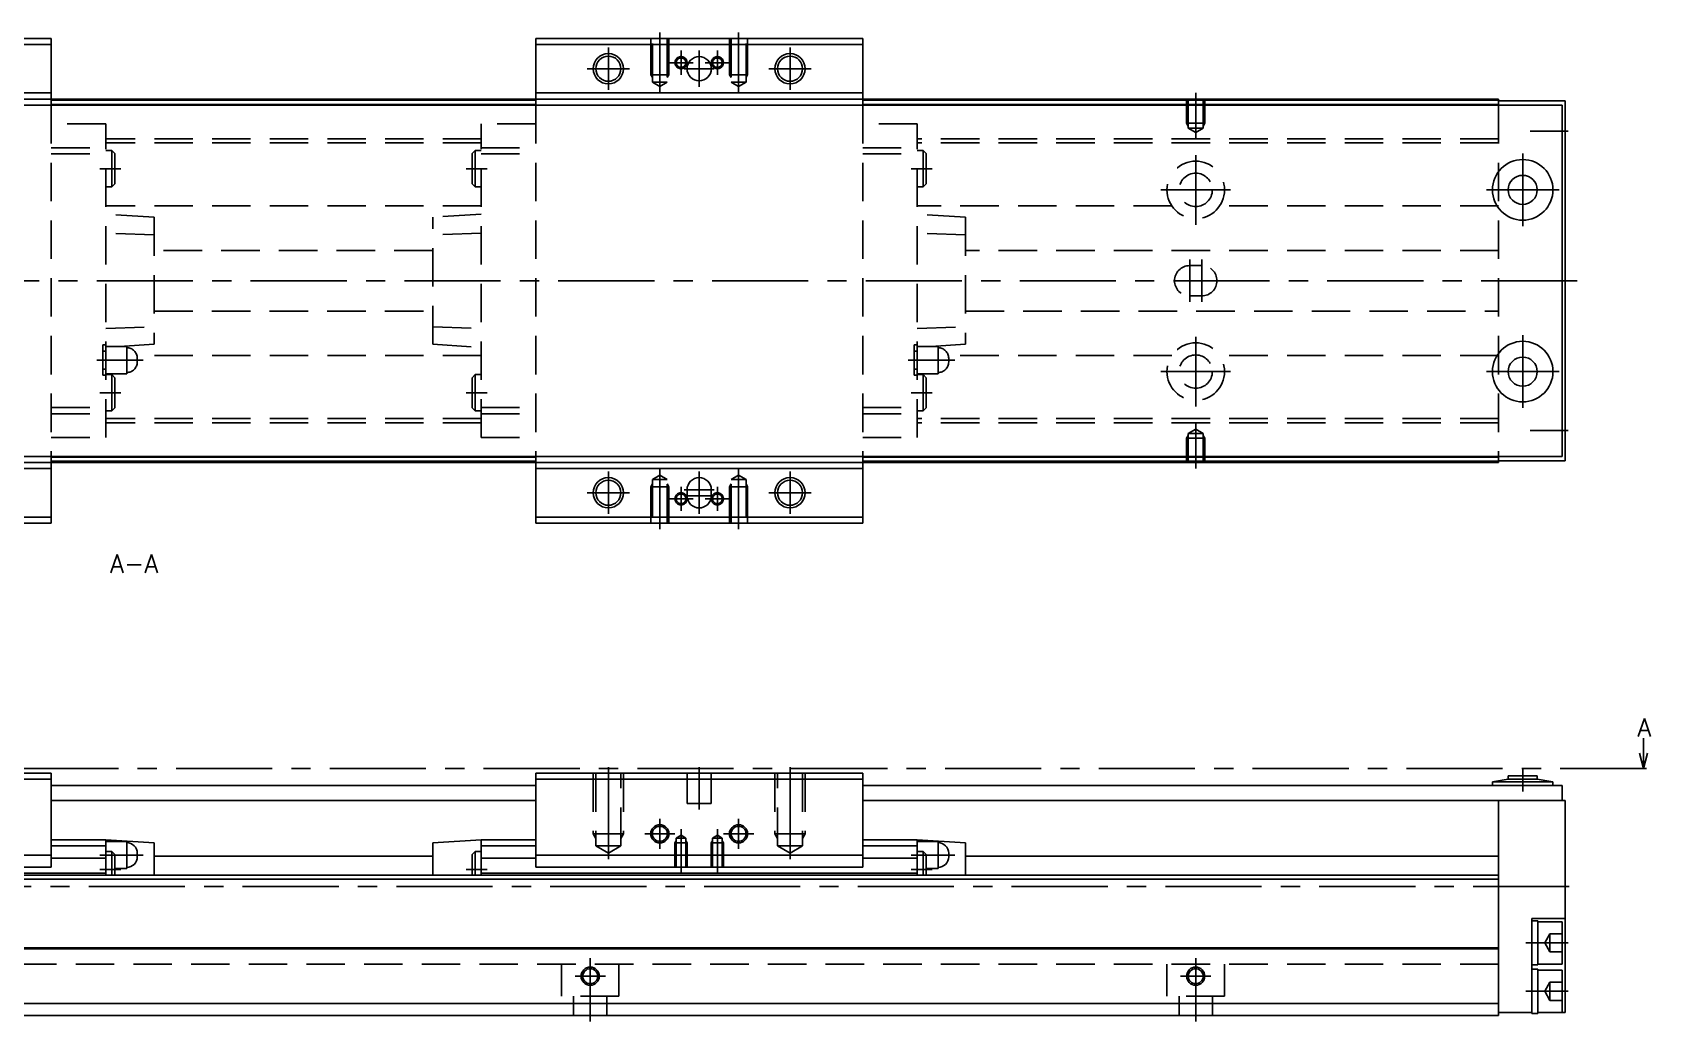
# Model space of a CAD drawing. Extents: x -2 to 720, y -8 to 279.
# Drawn here: x 452.6 to 719.9, y 9 to 172.3 of the extents above; entities that cross this region are included whole.
import ezdxf

# ---------------------------------------------------------------- set-up
doc = ezdxf.new("R2010")
doc.units = 0
doc.header["$LTSCALE"] = 0.5
doc.linetypes.add('CENTER', pattern=[50.8, 31.75, -6.35, 6.35, -6.35])
doc.linetypes.add('DASHED', pattern=[19.05, 12.7, -6.35])
for name, color, linetype in [('MSM_CENTER', 1, 'CENTER'), ('MSM_CONTINUOUS', 7, 'CONTINUOUS'), ('MSM_DASHED', 4, 'DASHED'), ('MSM_NARROW', 5, 'CONTINUOUS'), ('MSM_PART_NUMBER', 7, 'CONTINUOUS')]:
    doc.layers.add(name, color=color, linetype=linetype)
doc.styles.get("Standard").update_dxf_attribs({"font": 'txt.shx', "height": 3, "bigfont": 'bigfont.shx'})

msp = doc.modelspace()

# ---------------------------------------------------------------- linework, layer by layer
at = {"layer": 'MSM_CENTER'}
for p, q in [((556.26, 162.39), (556.26, 172.3)), ((569.26, 162.39), (569.26, 172.3)), ((547.76, 169.8), (547.76, 162.8)), ((559.76, 169.3), (559.76, 165.3)), ((562.76, 163.3), (562.76, 169.3)), ((565.76, 169.3), (565.76, 165.3)), ((577.76, 169.8), (577.76, 162.8)), ((544.26, 166.3), (551.26, 166.3)), ((557.76, 167.3), (561.76, 167.3)), ((560.26, 166.3), (565.26, 166.3)), ((567.76, 167.3), (563.76, 167.3)), ((581.26, 166.3), (574.26, 166.3)), ((644.76, 162.3), (644.76, 154.79)), ((700.01, 156), (706.26, 156)), ((467.26, 149.8), (463.76, 149.8)), ((524.26, 149.8), (527.76, 149.8)), ((601.26, 149.8), (597.76, 149.8)), ((644.76, 152.05), (644.76, 140.55)), ((698.76, 140.3), (698.76, 152.3)), ((639.01, 146.3), (650.51, 146.3)), ((692.76, 146.3), (704.76, 146.3)), ((643.76, 127.8), (643.76, 134.8)), ((645.76, 127.8), (645.76, 134.8)), ((707.76, 131.3), (256.26, 131.3)), ((644.76, 110.55), (644.76, 122.05)), ((698.76, 110.3), (698.76, 122.3)), ((463.26, 118.2), (470.96, 118.2)), ((597.26, 118.2), (604.96, 118.2)), ((639.01, 116.3), (650.51, 116.3)), ((692.76, 116.3), (704.76, 116.3)), ((467.26, 112.8), (463.76, 112.8)), ((524.26, 112.8), (527.76, 112.8)), ((601.26, 112.8), (597.76, 112.8)), ((644.76, 100.3), (644.76, 107.81)), ((700.01, 106.6), (706.26, 106.6)), ((547.76, 92.8), (547.76, 99.8)), ((556.26, 100.21), (556.26, 90.3)), ((562.76, 92.8), (562.76, 99.8)), ((569.26, 100.21), (569.26, 90.3)), ((577.76, 92.8), (577.76, 99.8)), ((544.26, 96.3), (551.26, 96.3)), ((559.76, 93.3), (559.76, 97.3)), ((560.26, 96.8), (565.26, 96.8)), ((565.76, 93.3), (565.76, 97.3)), ((581.26, 96.3), (574.26, 96.3)), ((557.76, 95.3), (561.76, 95.3)), ((560.26, 95.8), (565.26, 95.8)), ((567.76, 95.3), (563.76, 95.3)), ((247.76, 50.8), (718.71, 50.8)), ((547.76, 51), (547.76, 35.81)), ((562.76, 51), (562.76, 44)), ((577.76, 51), (577.76, 35.81)), ((698.76, 50.6), (698.76, 47)), ((556.26, 37.5), (556.26, 42.5)), ((559.76, 40.76), (559.76, 33.5)), ((565.76, 40.76), (565.76, 33.5)), ((569.26, 37.5), (569.26, 42.5)), ((553.76, 40), (558.76, 40)), ((566.76, 40), (571.76, 40)), ((463.76, 36.5), (470.96, 36.5)), ((597.76, 36.5), (604.96, 36.5)), ((463.76, 34.1), (467.26, 34.1)), ((524.26, 34.1), (527.76, 34.1)), ((597.76, 34.1), (601.26, 34.1)), ((258.76, 31.3), (707.76, 31.3)), ((706.26, 22), (699.26, 22)), ((544.76, 19.5), (544.76, 9)), ((644.76, 19.5), (644.76, 9)), ((542.26, 16.5), (547.26, 16.5)), ((642.26, 16.5), (647.26, 16.5)), ((706.26, 14), (699.26, 14))]:
    msp.add_line(p, q, dxfattribs=at)
at = {"layer": 'MSM_CONTINUOUS'}
for p, q in [((401.76, 171.3), (455.76, 171.3)), ((455.76, 160.3), (455.76, 171.3)), ((535.76, 171.3), (589.76, 171.3)), ((535.76, 160.3), (535.76, 171.3)), ((589.76, 160.3), (589.76, 171.3)), ((401.76, 170.3), (455.76, 170.3)), ((535.76, 170.3), (589.76, 170.3)), ((694.76, 161.3), (294.76, 161.3)), ((401.76, 162.3), (455.76, 162.3)), ((535.76, 161.1), (455.76, 161.1)), ((535.76, 160.4), (455.76, 160.4)), ((535.76, 162.3), (589.76, 162.3)), ((694.76, 161.1), (589.76, 161.1)), ((694.76, 160.4), (589.76, 160.4)), ((694.76, 161.3), (694.76, 160.3)), ((705.76, 161), (694.76, 161)), ((705.76, 161), (705.76, 101.6)), ((705.26, 160.3), (283.26, 160.3)), ((705.26, 102.3), (705.26, 160.3)), ((705.26, 102.3), (283.26, 102.3)), ((455.76, 91.3), (455.76, 102.3)), ((535.76, 102.2), (455.76, 102.2)), ((535.76, 91.3), (535.76, 102.3)), ((589.76, 91.3), (589.76, 102.3)), ((694.76, 102.2), (589.76, 102.2)), ((694.76, 102.3), (694.76, 101.3)), ((705.76, 101.6), (694.76, 101.6)), ((694.76, 101.3), (294.76, 101.3)), ((401.76, 100.3), (455.76, 100.3)), ((535.76, 101.5), (455.76, 101.5)), ((535.76, 100.3), (589.76, 100.3)), ((694.76, 101.5), (589.76, 101.5)), ((560.76, 96.8), (560.76, 95.8)), ((564.76, 95.8), (564.76, 96.8)), ((401.76, 92.3), (455.76, 92.3)), ((455.76, 91.3), (401.76, 91.3)), ((535.76, 92.3), (589.76, 92.3)), ((589.76, 91.3), (535.76, 91.3)), ((718.71, 50.8), (718.71, 55.8)), ((718.71, 50.8), (718.04, 53.3)), ((719.21, 50.8), (718.21, 50.8)), ((719.38, 53.3), (718.71, 50.8)), ((401.76, 50), (455.76, 50)), ((401.76, 49), (455.76, 49)), ((455.76, 34.5), (455.76, 50)), ((535.76, 34.5), (535.76, 50)), ((535.76, 50), (589.76, 50)), ((535.76, 49), (589.76, 49)), ((589.76, 34.5), (589.76, 50)), ((696.36, 49), (693.76, 48.6)), ((693.76, 48.6), (693.76, 48)), ((703.76, 48.6), (693.76, 48.6)), ((696.36, 49.6), (696.36, 49)), ((701.16, 49.6), (696.36, 49.6)), ((701.16, 49), (696.36, 49)), ((701.16, 49), (701.16, 49.6)), ((703.76, 48.6), (701.16, 49)), ((703.76, 48), (703.76, 48.6)), ((535.76, 48), (455.76, 48)), ((535.76, 45.5), (455.76, 45.5)), ((705.26, 48), (589.76, 48)), ((705.76, 45.5), (589.76, 45.5)), ((694.76, 45.5), (694.76, 10)), ((705.26, 45.5), (705.26, 48)), ((705.76, 45.5), (705.76, 10.5)), ((455.76, 39), (464.76, 39)), ((455.76, 38), (464.76, 38)), ((464.76, 39), (472.76, 38.5)), ((464.76, 39), (464.76, 33.2)), ((468.21, 38.75), (464.76, 38.75)), ((468.21, 38.75), (468.21, 34.25)), ((472.76, 38.5), (472.76, 33.2)), ((518.76, 38.5), (526.76, 39)), ((518.76, 33.2), (518.76, 38.5)), ((526.76, 39), (535.76, 39)), ((526.76, 39), (526.76, 33.2)), ((526.76, 38), (535.76, 38)), ((589.76, 39), (598.76, 39)), ((589.76, 38), (598.76, 38)), ((598.76, 39), (606.76, 38.5)), ((598.76, 39), (598.76, 33.2)), ((602.21, 38.75), (598.76, 38.75)), ((602.21, 38.75), (602.21, 34.25)), ((606.76, 38.5), (606.76, 33.2)), ((401.76, 36.5), (455.76, 36.5)), ((455.76, 36), (464.76, 36)), ((465.76, 37.1), (464.76, 37.1)), ((466.26, 36.6), (465.76, 37.1)), ((465.76, 37.1), (465.76, 33.2)), ((466.26, 36.6), (466.26, 33.2)), ((469.96, 36.8), (469.96, 36.2)), ((472.76, 36.3), (518.76, 36.3)), ((525.76, 37.1), (525.26, 36.6)), ((525.26, 36.6), (525.26, 33.2)), ((526.76, 37.1), (525.76, 37.1)), ((525.76, 37.1), (525.76, 33.2)), ((526.76, 36), (535.76, 36)), ((535.76, 36.5), (589.76, 36.5)), ((589.76, 36), (598.76, 36)), ((599.76, 37.1), (598.76, 37.1)), ((600.26, 36.6), (599.76, 37.1)), ((599.76, 37.1), (599.76, 33.2)), ((600.26, 36.6), (600.26, 33.2)), ((603.96, 36.8), (603.96, 36.2)), ((606.76, 36.3), (694.76, 36.3)), ((694.76, 33.2), (294.76, 33.2)), ((694.76, 32.5), (294.76, 32.5)), ((392.76, 33.5), (464.76, 33.5)), ((401.76, 34.5), (455.76, 34.5)), ((466.26, 34.25), (468.21, 34.25)), ((526.76, 33.5), (598.76, 33.5)), ((535.76, 34.5), (589.76, 34.5)), ((600.26, 34.25), (602.21, 34.25)), ((705.76, 26), (700.26, 26)), ((700.26, 26), (700.26, 10.35)), ((701.26, 25.65), (700.26, 25.65)), ((701.26, 25.65), (701.26, 18.35)), ((705.26, 25.5), (701.26, 25.5)), ((705.26, 25.5), (705.26, 18.5)), ((694.76, 21.2), (294.76, 21.2)), ((694.76, 21), (294.76, 21)), ((700.26, 18.35), (701.26, 18.35)), ((701.26, 17.65), (700.26, 17.65)), ((701.26, 18.5), (705.26, 18.5)), ((701.26, 17.65), (701.26, 10.35)), ((705.26, 17.5), (701.26, 17.5)), ((705.26, 17.5), (705.26, 10.5)), ((694.76, 12), (285.26, 12)), ((694.76, 10), (294.76, 10)), ((700.26, 10.5), (694.76, 10.5)), ((700.26, 10.35), (701.26, 10.35)), ((701.26, 10.5), (705.76, 10.5))]:
    msp.add_line(p, q, dxfattribs=at)
for centre, radius in [((547.76, 166.3), 2.07), ((562.76, 166.3), 2), ((577.76, 166.3), 2.07), ((698.76, 146.3), 5), ((698.76, 146.3), 2.4), ((698.76, 116.3), 5), ((698.76, 116.3), 2.4), ((547.76, 96.3), 2.07), ((577.76, 96.3), 2.07), ((556.26, 40), 1.23), ((569.26, 40), 1.23), ((544.76, 16.5), 1.23), ((644.76, 16.5), 1.23)]:
    msp.add_circle(centre, radius, dxfattribs=at)
for centre, radius, start, end in [((562.76, 96.8), 2, 0, 180), ((562.76, 95.8), 2, 180, 0), ((468.21, 36.8), 1.75, 0, 90), ((602.21, 36.8), 1.75, 0, 90), ((468.21, 36.2), 1.75, 270, 0), ((602.21, 36.2), 1.75, 270, 0)]:
    msp.add_arc(centre, radius, start, end, dxfattribs=at)
at = {"layer": 'MSM_DASHED'}
for p, q in [((554.76, 171.3), (554.76, 165.3)), ((555.03, 164.1), (555.03, 171.3)), ((557.49, 171.3), (557.49, 164.1)), ((557.76, 171.3), (557.76, 165.3)), ((567.76, 171.3), (567.76, 165.3)), ((568.03, 171.3), (568.03, 164.1)), ((570.49, 164.1), (570.49, 171.3)), ((570.76, 171.3), (570.76, 165.3)), ((557.76, 165.3), (554.76, 165.3)), ((555.03, 164.83), (554.76, 165.3)), ((557.49, 164.1), (555.03, 164.1)), ((556.26, 163.39), (555.03, 164.1)), ((557.49, 164.1), (556.26, 163.39)), ((557.49, 164.83), (557.76, 165.3)), ((567.76, 165.3), (570.76, 165.3)), ((568.03, 164.83), (567.76, 165.3)), ((568.03, 164.1), (570.49, 164.1)), ((568.03, 164.1), (569.26, 163.39)), ((569.26, 163.39), (570.49, 164.1)), ((570.49, 164.83), (570.76, 165.3)), ((643.26, 161.3), (643.26, 157.3)), ((643.53, 156.5), (643.53, 161.3)), ((645.99, 161.3), (645.99, 156.5)), ((646.26, 161.3), (646.26, 157.3)), ((455.76, 160.3), (455.76, 102.3)), ((535.76, 160.3), (535.76, 102.3)), ((589.76, 160.3), (589.76, 102.3)), ((694.76, 160.3), (694.76, 102.3)), ((464.76, 157.2), (455.76, 157.2)), ((464.76, 105.4), (464.76, 157.2)), ((535.76, 157.2), (526.76, 157.2)), ((526.76, 105.4), (526.76, 157.2)), ((598.76, 157.2), (589.76, 157.2)), ((598.76, 105.4), (598.76, 157.2)), ((643.53, 156.83), (643.26, 157.3)), ((643.26, 157.3), (646.26, 157.3)), ((643.53, 156.5), (645.99, 156.5)), ((644.76, 155.79), (643.53, 156.5)), ((645.99, 156.5), (644.76, 155.79)), ((645.99, 156.83), (646.26, 157.3)), ((455.76, 153.25), (464.76, 153.25)), ((526.76, 154.75), (464.76, 154.75)), ((526.76, 154.05), (464.76, 154.05)), ((465.76, 152.8), (464.76, 152.8)), ((465.76, 152.8), (465.76, 146.8)), ((466.26, 152.3), (465.76, 152.8)), ((525.76, 152.8), (525.26, 152.3)), ((525.76, 152.8), (525.76, 146.8)), ((526.76, 152.8), (525.76, 152.8)), ((526.76, 153.25), (535.76, 153.25)), ((589.76, 153.25), (598.76, 153.25)), ((694.76, 154.75), (598.76, 154.75)), ((694.76, 154.05), (598.76, 154.05)), ((599.76, 152.8), (598.76, 152.8)), ((599.76, 152.8), (599.76, 146.8)), ((600.26, 152.3), (599.76, 152.8)), ((455.76, 152.25), (464.76, 152.25)), ((466.26, 152.3), (466.26, 147.3)), ((525.26, 152.3), (525.26, 147.3)), ((526.76, 152.25), (535.76, 152.25)), ((589.76, 152.25), (598.76, 152.25)), ((600.26, 152.3), (600.26, 147.3)), ((465.76, 146.8), (466.26, 147.3)), ((525.26, 147.3), (525.76, 146.8)), ((599.76, 146.8), (600.26, 147.3)), ((464.76, 146.8), (465.76, 146.8)), ((525.76, 146.8), (526.76, 146.8)), ((598.76, 146.8), (599.76, 146.8)), ((526.76, 143.66), (464.76, 143.66)), ((472.76, 141.77), (464.76, 142.3)), ((472.76, 141.77), (472.76, 120.83)), ((526.76, 142.3), (518.76, 141.77)), ((518.76, 120.83), (518.76, 141.77)), ((640.81, 143.66), (598.76, 143.66)), ((606.76, 141.77), (598.76, 142.3)), ((606.76, 141.77), (606.76, 120.83)), ((694.76, 143.66), (648.71, 143.66)), ((472.76, 138.9), (464.76, 139.16)), ((526.76, 139.16), (518.76, 138.9)), ((606.76, 138.9), (598.76, 139.16)), ((518.76, 136.3), (472.76, 136.3)), ((694.76, 136.3), (606.76, 136.3)), ((645.76, 133.8), (643.76, 133.8)), ((643.76, 128.8), (645.76, 128.8)), ((472.76, 126.3), (518.76, 126.3)), ((606.76, 126.3), (694.76, 126.3)), ((464.76, 123.44), (472.76, 123.7)), ((518.76, 123.7), (526.76, 123.44)), ((598.76, 123.44), (606.76, 123.7)), ((464.26, 120.7), (464.76, 120.7)), ((464.26, 115.7), (464.26, 120.7)), ((468.21, 120.45), (464.76, 120.45)), ((467.02, 120.45), (472.76, 120.83)), ((468.21, 120.45), (468.21, 115.95)), ((518.76, 120.83), (526.76, 120.3)), ((598.26, 120.7), (598.76, 120.7)), ((598.26, 115.7), (598.26, 120.7)), ((602.21, 120.45), (598.76, 120.45)), ((601.02, 120.45), (606.76, 120.83)), ((602.21, 120.45), (602.21, 115.95)), ((464.76, 119.7), (464.26, 119.7)), ((526.76, 118.94), (469.9, 118.94)), ((469.96, 118.5), (469.96, 117.9)), ((598.76, 119.7), (598.26, 119.7)), ((640.81, 118.94), (603.9, 118.94)), ((603.96, 118.5), (603.96, 117.9)), ((694.76, 118.94), (648.71, 118.94)), ((464.26, 116.7), (464.76, 116.7)), ((464.26, 115.7), (464.76, 115.7)), ((464.76, 115.95), (468.21, 115.95)), ((465.76, 115.8), (464.76, 115.8)), ((466.26, 115.3), (465.76, 115.8)), ((465.76, 115.8), (465.76, 109.8)), ((466.26, 115.3), (466.26, 110.3)), ((525.76, 115.8), (525.26, 115.3)), ((525.26, 115.3), (525.26, 110.3)), ((526.76, 115.8), (525.76, 115.8)), ((525.76, 115.8), (525.76, 109.8)), ((598.26, 116.7), (598.76, 116.7)), ((598.26, 115.7), (598.76, 115.7)), ((598.76, 115.95), (602.21, 115.95)), ((599.76, 115.8), (598.76, 115.8)), ((600.26, 115.3), (599.76, 115.8)), ((599.76, 115.8), (599.76, 109.8)), ((600.26, 115.3), (600.26, 110.3)), ((455.76, 110.35), (464.76, 110.35)), ((464.76, 109.8), (465.76, 109.8)), ((465.76, 109.8), (466.26, 110.3)), ((525.26, 110.3), (525.76, 109.8)), ((525.76, 109.8), (526.76, 109.8)), ((526.76, 110.35), (535.76, 110.35)), ((589.76, 110.35), (598.76, 110.35)), ((598.76, 109.8), (599.76, 109.8)), ((599.76, 109.8), (600.26, 110.3)), ((455.76, 109.35), (464.76, 109.35)), ((526.76, 108.55), (464.76, 108.55)), ((526.76, 107.85), (464.76, 107.85)), ((526.76, 109.35), (535.76, 109.35)), ((589.76, 109.35), (598.76, 109.35)), ((694.76, 108.55), (598.76, 108.55)), ((694.76, 107.85), (598.76, 107.85)), ((455.76, 105.4), (464.76, 105.4)), ((526.76, 105.4), (535.76, 105.4)), ((589.76, 105.4), (598.76, 105.4)), ((643.53, 105.77), (643.26, 105.3)), ((643.26, 101.3), (643.26, 105.3)), ((643.26, 105.3), (646.26, 105.3)), ((644.76, 106.81), (643.53, 106.1)), ((643.53, 106.1), (643.53, 101.3)), ((643.53, 106.1), (645.99, 106.1)), ((645.99, 106.1), (644.76, 106.81)), ((645.99, 101.3), (645.99, 106.1)), ((645.99, 105.77), (646.26, 105.3)), ((646.26, 101.3), (646.26, 105.3)), ((556.26, 99.21), (555.03, 98.5)), ((557.49, 98.5), (556.26, 99.21)), ((568.03, 98.5), (569.26, 99.21)), ((569.26, 99.21), (570.49, 98.5)), ((555.03, 97.77), (554.76, 97.3)), ((557.76, 97.3), (554.76, 97.3)), ((554.76, 91.3), (554.76, 97.3)), ((555.03, 98.5), (555.03, 91.3)), ((557.49, 98.5), (555.03, 98.5)), ((557.49, 91.3), (557.49, 98.5)), ((557.49, 97.77), (557.76, 97.3)), ((557.76, 91.3), (557.76, 97.3)), ((568.03, 97.77), (567.76, 97.3)), ((567.76, 91.3), (567.76, 97.3)), ((567.76, 97.3), (570.76, 97.3)), ((568.03, 91.3), (568.03, 98.5)), ((568.03, 98.5), (570.49, 98.5)), ((570.49, 98.5), (570.49, 91.3)), ((570.49, 97.77), (570.76, 97.3)), ((570.76, 91.3), (570.76, 97.3)), ((545.26, 50), (545.26, 40)), ((545.69, 50), (545.69, 38)), ((549.83, 38), (549.83, 50)), ((550.26, 50), (550.26, 40)), ((560.76, 45), (560.76, 50)), ((564.76, 45), (564.76, 50)), ((575.26, 50), (575.26, 40)), ((575.69, 38), (575.69, 50)), ((579.83, 50), (579.83, 38)), ((580.26, 50), (580.26, 40)), ((560.76, 45), (564.76, 45)), ((550.26, 40), (545.26, 40)), ((545.69, 39.25), (545.26, 40)), ((549.83, 38), (545.69, 38)), ((545.69, 38), (547.76, 36.81)), ((547.76, 36.81), (549.83, 38)), ((549.83, 39.25), (550.26, 40)), ((558.98, 38.87), (558.76, 38.5)), ((560.76, 38.5), (558.76, 38.5)), ((558.76, 34.5), (558.76, 38.5)), ((559.76, 39.76), (558.98, 39.31)), ((560.54, 39.31), (558.98, 39.31)), ((558.98, 39.31), (558.98, 34.5)), ((560.54, 39.31), (559.76, 39.76)), ((560.54, 34.5), (560.54, 39.31)), ((560.54, 38.87), (560.76, 38.5)), ((560.76, 34.5), (560.76, 38.5)), ((564.98, 38.87), (564.76, 38.5)), ((564.76, 34.5), (564.76, 38.5)), ((564.76, 38.5), (566.76, 38.5)), ((564.98, 39.31), (565.76, 39.76)), ((564.98, 39.31), (566.54, 39.31)), ((564.98, 34.5), (564.98, 39.31)), ((565.76, 39.76), (566.54, 39.31)), ((566.54, 39.31), (566.54, 34.5)), ((566.54, 38.87), (566.76, 38.5)), ((566.76, 34.5), (566.76, 38.5)), ((575.26, 40), (580.26, 40)), ((575.69, 39.25), (575.26, 40)), ((575.69, 38), (579.83, 38)), ((577.76, 36.81), (575.69, 38)), ((579.83, 38), (577.76, 36.81)), ((579.83, 39.25), (580.26, 40)), ((703.26, 23.5), (702.4, 22)), ((703.26, 20.5), (702.4, 22)), ((703.26, 20.5), (703.26, 23.5)), ((703.26, 23.5), (705.26, 23.5)), ((703.26, 22), (705.26, 22)), ((703.26, 20.5), (705.26, 20.5)), ((694.76, 18.5), (294.76, 18.5)), ((540.01, 18.5), (540.01, 13.2)), ((549.51, 13.2), (549.51, 18.5)), ((640.01, 18.5), (640.01, 13.2)), ((649.51, 13.2), (649.51, 18.5)), ((703.26, 15.5), (702.4, 14)), ((703.26, 12.5), (702.4, 14)), ((703.26, 12.5), (703.26, 15.5)), ((703.26, 15.5), (705.26, 15.5)), ((703.26, 14), (705.26, 14)), ((549.51, 13.2), (540.01, 13.2)), ((542.01, 13.2), (542.01, 10)), ((547.51, 10), (547.51, 13.2)), ((649.51, 13.2), (640.01, 13.2)), ((642.01, 13.2), (642.01, 10)), ((647.51, 10), (647.51, 13.2)), ((703.26, 12.5), (705.26, 12.5))]:
    msp.add_line(p, q, dxfattribs=at)
for centre, radius in [((559.76, 167.3), 1), ((559.76, 167.3), 0.784), ((565.76, 167.3), 1), ((565.76, 167.3), 0.784), ((644.76, 146.3), 4.75), ((644.76, 146.3), 2.75), ((644.76, 116.3), 4.75), ((644.76, 116.3), 2.75), ((559.76, 95.3), 1), ((565.76, 95.3), 1), ((559.76, 95.3), 0.784), ((565.76, 95.3), 0.784)]:
    msp.add_circle(centre, radius, dxfattribs=at)
for centre, radius, start, end in [((643.76, 131.3), 2.5, 90, 270), ((645.76, 131.3), 2.5, 270, 90), ((468.21, 118.5), 1.75, 0, 90), ((468.21, 117.9), 1.75, 270, 0), ((602.21, 118.5), 1.75, 0, 90), ((602.21, 117.9), 1.75, 270, 0)]:
    msp.add_arc(centre, radius, start, end, dxfattribs=at)
at = {"layer": 'MSM_NARROW'}
for centre, radius in [((547.76, 166.3), 2.5), ((577.76, 166.3), 2.5), ((547.76, 96.3), 2.5), ((577.76, 96.3), 2.5), ((556.26, 40), 1.5), ((569.26, 40), 1.5), ((544.76, 16.5), 1.5), ((644.76, 16.5), 1.5)]:
    msp.add_circle(centre, radius, dxfattribs=at)

# ---------------------------------------------------------------- texts
at = {"layer": 'MSM_PART_NUMBER'}
for s, p in [('A-A', (465.47, 83.1)), ('A', (717.7, 56.05))]:
    msp.add_text(s, height=3, dxfattribs=at).set_placement(p)

doc.saveas('drawing.dxf')
